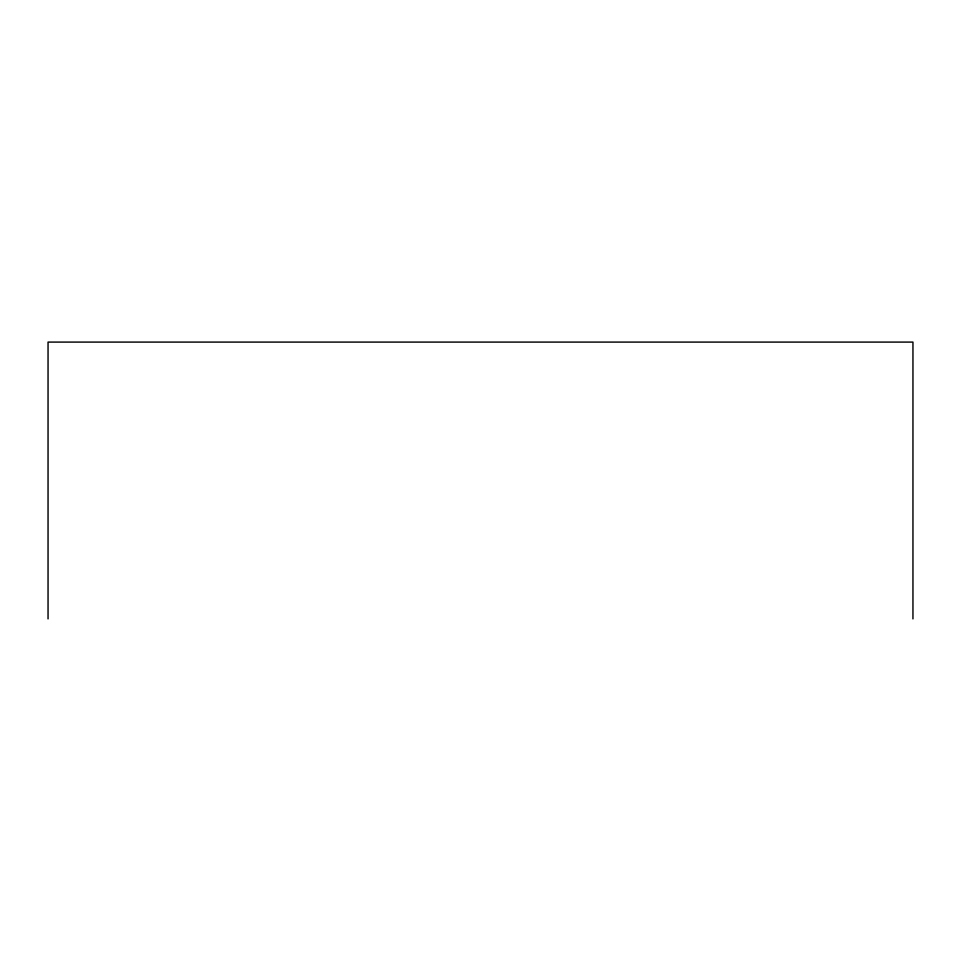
<?xml version="1.0" encoding="UTF-8"?>
<svg xmlns="http://www.w3.org/2000/svg" width="961" height="961" viewBox="0 0 961 961"><rect width="100%" height="100%" fill="white"/><g stroke="black" fill="none" stroke-linecap="round" stroke-linejoin="round"><path stroke-width="1.44" d="M912.95 618.908L912.95 342.092L48.05 342.092L48.05 618.908"/></g></svg>
